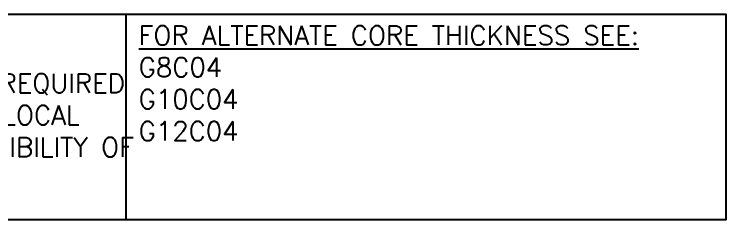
# Model space of a CAD drawing. Header units: inches. Extents: x 98.7 to 149.2, y 191.1 to 275.7.
# Drawn here: x 117.13 to 138.92, y 191.09 to 197.37 of the extents above; entities that cross this region are included whole.
import ezdxf

# ---------------------------------------------------------------- set-up
doc = ezdxf.new("R2010")
doc.units = ezdxf.units.IN
doc.header["$LTSCALE"] = 0.5
doc.header["$MEASUREMENT"] = 0
doc.layers.add('TEXT', color=4, linetype='Continuous')
doc.styles.get("Standard").update_dxf_attribs({"font": 'romans.shx', "height": 1.125})

msp = doc.modelspace()

# ---------------------------------------------------------------- linework, layer by layer
at = {"layer": 'TEXT'}
msp.add_lwpolyline([(107.0496284275864, 197.3705843072842), (120.5524744876194, 197.3705843072842), (120.5524744876194, 191.0910204075496), (107.0496284275864, 191.0910204075496)], close=True, dxfattribs=at)
msp.add_lwpolyline([(120.5524744876194, 197.3705843072842), (138.9194281103393, 197.3705843072842), (138.9194281103393, 191.0910204075496), (120.5524744876194, 191.0910204075496)], dxfattribs=at)

# ---------------------------------------------------------------- texts
at = {"layer": 'TEXT', "char_height": 0.585, "attachment_point": 4}
for s, insert, width in [('{\\LFOR ALTERNATE CORE THICKNESS SEE:\\P}G8C04\\PG10C04\\PG12C04', (120.9428999035175, 195.2634822673134), 24.26627018758538), ('{\\LDISCLAIMER NOTICE:}\\PSPECIFIC INFORMATION REQUIRED FOR COMPLIANCE WITH LOCAL CODES IS THE RESPONSIBILITY OF THE DESIGNER', (107.431253707907, 194.2858513618565), 14.5624441563815)]:
    msp.add_mtext(s, dxfattribs=dict(at, insert=insert, width=width))

doc.saveas('drawing.dxf')
